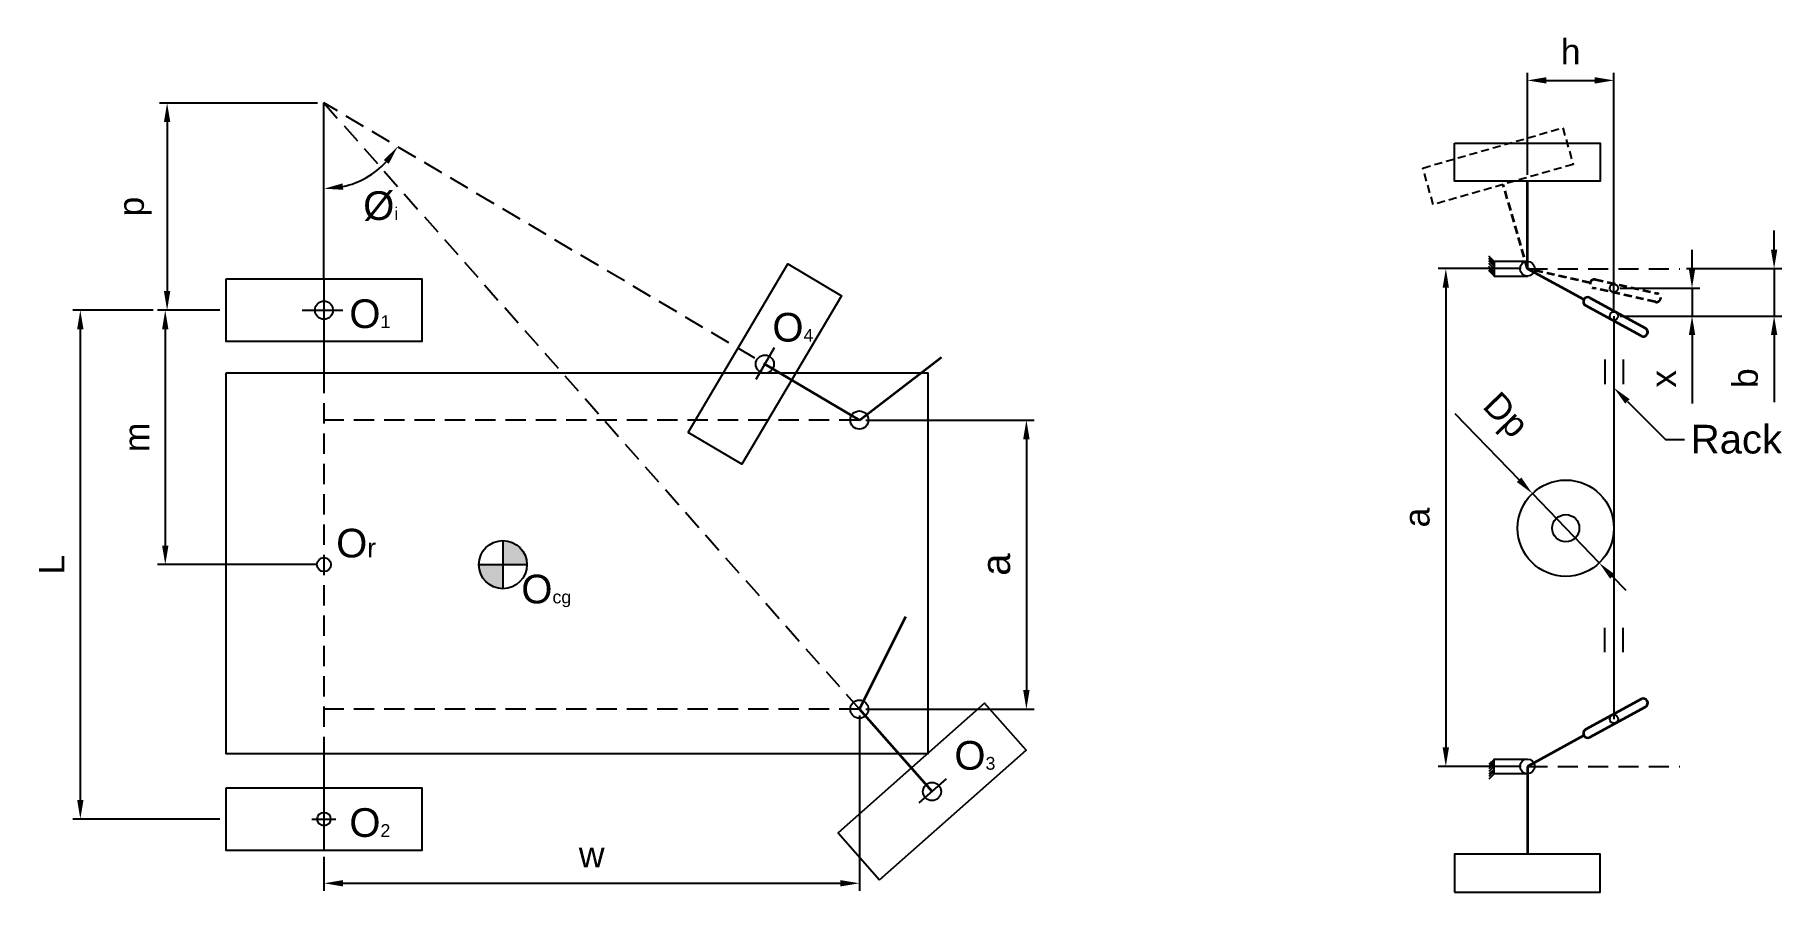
# Model space of a CAD drawing. Header units: millimetres. Extents: x 873 to 3617, y 1129 to 2474.
import ezdxf
from ezdxf import colors
from ezdxf.entities.mleader import LeaderData, LeaderLine
from ezdxf.math import Vec2, Vec3

# ---------------------------------------------------------------- set-up
doc = ezdxf.new("R2010")
doc.units = ezdxf.units.MM
doc.linetypes.add('DASHED', pattern=[19.05, 12.7, -6.35])
doc.styles.get("Standard").update_dxf_attribs({"font": 'arial.ttf'})
doc.dimstyles.new('ISO-25', dxfattribs={"dimtxt": 2.5, "dimasz": 2.5, "dimexe": 1.25, "dimexo": 0.625, "dimtad": 1, "dimtxsty": 'Standard', "dimcen": 2.5, "dimadec": 0, "dimazin": 0, "dimtfac": 1, "dimtmove": 0, "dimatfit": 3, "dimfxl": 1, "dimarcsym": 0})

# ---------------------------------------------------------------- blocks, each defined once
blk = doc.blocks.new('*D1')
at = {"color": 0, "lineweight": -2, "transparency": 16777216}
for p, q in [((1316.9, 2367.2), (1068.6, 2367.2)), ((1080.6, 2337.2), (1080.6, 2072)), ((1163.3, 2042), (1068.6, 2042))]:
    blk.add_line(p, q, dxfattribs=at)
at = {"color": 0, "transparency": 16777216}
for points in [[(1075.6, 2337.2), (1085.6, 2337.2), (1080.6, 2367.2)], [(1075.6, 2072), (1085.6, 2072), (1080.6, 2042)]]:
    blk.add_solid(points, dxfattribs=at)
at = {"layer": 'Defpoints', "color": 0, "transparency": 16777216}
for p in [(1326.9, 2367.2), (1080.6, 2042), (1173.3, 2042)]:
    blk.add_point(p, dxfattribs=at)
at = {"color": 0, "transparency": 16777216, "insert": (1030.1, 2204.6), "char_height": 40, "attachment_point": 5, "rotation": 90}
blk.add_mtext('p', dxfattribs=at)
blk = doc.blocks.new('*D2')
at = {"color": 0, "lineweight": -2, "transparency": 16777216}
for p, q in [((1163.3, 2042), (1065.7, 2042)), ((1077.7, 2012), (1077.7, 1672.7)), ((1316.9, 1642.7), (1065.7, 1642.7))]:
    blk.add_line(p, q, dxfattribs=at)
at = {"color": 0, "transparency": 16777216}
for points in [[(1072.7, 2012), (1082.7, 2012), (1077.7, 2042)], [(1072.7, 1672.7), (1082.7, 1672.7), (1077.7, 1642.7)]]:
    blk.add_solid(points, dxfattribs=at)
at = {"layer": 'Defpoints', "color": 0, "transparency": 16777216}
for p in [(1173.3, 2042), (1077.7, 1642.7), (1326.9, 1642.7)]:
    blk.add_point(p, dxfattribs=at)
at = {"color": 0, "transparency": 16777216, "insert": (1032.7, 1842.4), "char_height": 40, "attachment_point": 5, "rotation": 90}
blk.add_mtext('m', dxfattribs=at)
blk = doc.blocks.new('*D3')
at = {"color": 0, "lineweight": -2, "transparency": 16777216}
for p, q in [((2167.8, 1405.8), (2167.8, 1130.6)), ((1326.9, 1184.2), (1326.9, 1130.6)), ((1356.9, 1142.6), (2137.8, 1142.6))]:
    blk.add_line(p, q, dxfattribs=at)
at = {"color": 0, "transparency": 16777216}
for points in [[(1356.9, 1147.6), (1356.9, 1137.6), (1326.9, 1142.6)], [(2137.8, 1147.6), (2137.8, 1137.6), (2167.8, 1142.6)]]:
    blk.add_solid(points, dxfattribs=at)
at = {"layer": 'Defpoints', "color": 0, "transparency": 16777216}
for p in [(2167.8, 1415.8), (1326.9, 1194.2), (2167.8, 1142.6)]:
    blk.add_point(p, dxfattribs=at)
at = {"color": 0, "transparency": 16777216, "insert": (1747.4, 1187.6), "char_height": 40, "attachment_point": 5}
blk.add_mtext('w', dxfattribs=at)
blk = doc.blocks.new('*D4')
at = {"color": 0, "lineweight": -2, "transparency": 16777216}
for p, q in [((2177.8, 1869.6), (2442.1, 1869.6)), ((2430.1, 1839.6), (2430.1, 1445.8)), ((2177.8, 1415.8), (2442.1, 1415.8))]:
    blk.add_line(p, q, dxfattribs=at)
at = {"color": 0, "transparency": 16777216}
for points in [[(2425.1, 1839.6), (2435.1, 1839.6), (2430.1, 1869.6)], [(2425.1, 1445.8), (2435.1, 1445.8), (2430.1, 1415.8)]]:
    blk.add_solid(points, dxfattribs=at)
at = {"layer": 'Defpoints', "color": 0, "transparency": 16777216}
for p in [(2167.8, 1869.6), (2167.8, 1415.8), (2430.1, 1415.8)]:
    blk.add_point(p, dxfattribs=at)
at = {"color": 0, "transparency": 16777216, "insert": (2382.3, 1642.7), "char_height": 40, "attachment_point": 5, "rotation": 90}
blk.add_mtext('{\\H1.125x;a}', dxfattribs=at)
blk = doc.blocks.new('*D5')
at = {"color": 0, "lineweight": -2, "transparency": 16777216}
for p, q in [((3103.2, 1880.1), (3203.9, 1775.8)), ((3329.7, 1645.5), (3224.7, 1754.3)), ((3350.5, 1623.9), (3371.4, 1602.4))]:
    blk.add_line(p, q, dxfattribs=at)
at = {"color": 0, "transparency": 16777216}
for points in [[(3207.5, 1779.3), (3200.3, 1772.4), (3224.7, 1754.3)], [(3354.1, 1627.4), (3346.9, 1620.5), (3329.7, 1645.5)]]:
    blk.add_solid(points, dxfattribs=at)
at = {"layer": 'Defpoints', "color": 0, "transparency": 16777216}
for p in [(3224.7, 1754.3), (3329.7, 1645.5)]:
    blk.add_point(p, dxfattribs=at)
at = {"color": 0, "transparency": 16777216, "insert": (3179.5, 1873.9), "char_height": 40, "attachment_point": 5, "rotation": 313.9966}
blk.add_mtext('Dp', dxfattribs=at)
blk = doc.blocks.new('*D6')
at = {"color": 0, "lineweight": -2, "transparency": 16777216}
blk.add_arc((1326.9, 2367.2), 134.6, 282.7998, 316.5828, dxfattribs=at)
at = {"color": 0, "transparency": 16777216}
for points in [[(1420.7, 2277.7), (1428.7, 2271.7), (1442.7, 2298.7)], [(1357.3, 2231), (1356.2, 2241), (1326.9, 2232.7)]]:
    blk.add_solid(points, dxfattribs=at)
at = {"layer": 'Defpoints', "color": 0, "transparency": 16777216}
for p in [(1326.9, 2367.2), (1326.9, 2367.2), (1372.5, 2240.6), (1326.9, 2091.2), (2167.8, 1869.6)]:
    blk.add_point(p, dxfattribs=at)
blk = doc.blocks.new('*D8')
at = {"color": 0, "lineweight": -2, "transparency": 16777216}
for p, q in [((3216.9, 2254.7), (3216.9, 2414.7)), ((3352.8, 2042.9), (3352.8, 2414.7)), ((3246.9, 2402.7), (3322.8, 2402.7))]:
    blk.add_line(p, q, dxfattribs=at)
at = {"color": 0, "transparency": 16777216}
for points in [[(3246.9, 2407.7), (3246.9, 2397.7), (3216.9, 2402.7)], [(3322.8, 2407.7), (3322.8, 2397.7), (3352.8, 2402.7)]]:
    blk.add_solid(points, dxfattribs=at)
at = {"layer": 'Defpoints', "color": 0, "transparency": 16777216}
for p in [(3352.8, 2402.7), (3216.9, 2244.7), (3352.8, 2032.9)]:
    blk.add_point(p, dxfattribs=at)
at = {"color": 0, "transparency": 16777216, "insert": (3284.9, 2447.7), "char_height": 40, "attachment_point": 5}
blk.add_mtext('h', dxfattribs=at)
blk = doc.blocks.new('*D9')
at = {"color": 0, "lineweight": -2, "transparency": 16777216}
for p, q in [((3604.4, 2137.2), (3604.4, 2167.2)), ((3466.6, 2107.2), (3616.4, 2107.2)), ((3604.4, 2107.2), (3604.4, 2032.9)), ((3362.8, 2032.9), (3616.4, 2032.9)), ((3604.4, 2002.9), (3604.4, 1897.8))]:
    blk.add_line(p, q, dxfattribs=at)
at = {"color": 0, "transparency": 16777216}
for points in [[(3599.4, 2137.2), (3609.4, 2137.2), (3604.4, 2107.2)], [(3599.4, 2002.9), (3609.4, 2002.9), (3604.4, 2032.9)]]:
    blk.add_solid(points, dxfattribs=at)
at = {"layer": 'Defpoints', "color": 0, "transparency": 16777216}
for p in [(3456.6, 2107.2), (3352.8, 2032.9), (3604.4, 2032.9)]:
    blk.add_point(p, dxfattribs=at)
at = {"color": 0, "transparency": 16777216, "insert": (3559.1, 1935.3), "char_height": 40, "attachment_point": 5, "rotation": 90}
blk.add_mtext('b', dxfattribs=at)
blk = doc.blocks.new('*D10')
at = {"color": 0, "lineweight": -2, "transparency": 16777216}
for p, q in [((3475.5, 2106.6), (3475.5, 2136.6)), ((3362.8, 2076.6), (3487.5, 2076.6)), ((3475.5, 2076.6), (3475.5, 2032.9)), ((3362.8, 2032.9), (3487.5, 2032.9)), ((3475.5, 2002.9), (3475.5, 1895.8))]:
    blk.add_line(p, q, dxfattribs=at)
at = {"color": 0, "transparency": 16777216}
for points in [[(3470.5, 2106.6), (3480.5, 2106.6), (3475.5, 2076.6)], [(3470.5, 2002.9), (3480.5, 2002.9), (3475.5, 2032.9)]]:
    blk.add_solid(points, dxfattribs=at)
at = {"layer": 'Defpoints', "color": 0, "transparency": 16777216}
for p in [(3352.8, 2076.6), (3352.8, 2032.9), (3475.5, 2032.9)]:
    blk.add_point(p, dxfattribs=at)
at = {"color": 0, "transparency": 16777216, "insert": (3430.5, 1934.3), "char_height": 40, "attachment_point": 5, "rotation": 90}
blk.add_mtext('x', dxfattribs=at)
blk = doc.blocks.new('*D11')
at = {"color": 0, "lineweight": -2, "transparency": 16777216}
for p, q in [((1058.6, 2042), (932.3, 2042)), ((944.3, 2012), (944.3, 1273.4)), ((1163.3, 1243.4), (932.3, 1243.4))]:
    blk.add_line(p, q, dxfattribs=at)
at = {"color": 0, "transparency": 16777216}
for points in [[(939.3, 2012), (949.3, 2012), (944.3, 2042)], [(939.3, 1273.4), (949.3, 1273.4), (944.3, 1243.4)]]:
    blk.add_solid(points, dxfattribs=at)
at = {"layer": 'Defpoints', "color": 0, "transparency": 16777216}
for p in [(1068.6, 2042), (944.3, 1243.4), (1173.3, 1243.4)]:
    blk.add_point(p, dxfattribs=at)
at = {"color": 0, "transparency": 16777216, "insert": (899.3, 1642.7), "char_height": 40, "attachment_point": 5, "rotation": 90}
blk.add_mtext('L', dxfattribs=at)
blk = doc.blocks.new('*D12')
at = {"color": 0, "lineweight": -2, "transparency": 16777216}
for p, q in [((3206.9, 2107.2), (3076.8, 2107.2)), ((3088.8, 2077.2), (3088.8, 1356)), ((3206.9, 1326), (3076.8, 1326))]:
    blk.add_line(p, q, dxfattribs=at)
at = {"color": 0, "transparency": 16777216}
for points in [[(3083.8, 2077.2), (3093.8, 2077.2), (3088.8, 2107.2)], [(3083.8, 1356), (3093.8, 1356), (3088.8, 1326)]]:
    blk.add_solid(points, dxfattribs=at)
at = {"layer": 'Defpoints', "color": 0, "transparency": 16777216}
for p in [(3216.9, 2107.2), (3088.8, 1326), (3216.9, 1326)]:
    blk.add_point(p, dxfattribs=at)
at = {"color": 0, "transparency": 16777216, "insert": (3043.5, 1716.6), "char_height": 40, "attachment_point": 5, "rotation": 90}
blk.add_mtext('a', dxfattribs=at)

msp = doc.modelspace()

# ---------------------------------------------------------------- hatches: boundary and pattern name
h = msp.add_hatch(color=256)
h.paths.add_polyline_path([(1607.995, 1680.447), (1607.995, 1642.704), (1645.739, 1642.704, 0.41421356)])
h.paths.add_polyline_path([(1607.995, 1642.704), (1570.252, 1642.704, 0.41421356), (1607.995, 1604.96)])

# ---------------------------------------------------------------- linework, layer by layer
for p, q in [((1326.915, 2091.161), (1326.915, 2367.222)), ((3164.739, 2118.662), (3156.172, 2126.977)), ((3164.739, 2114.831), (3156.172, 2123.146)), ((3164.739, 2111.247), (3156.172, 2119.562)), ((3164.739, 2107.031), (3156.172, 2115.346)), ((1326.915, 2091.161), (1326.915, 1943.723)), ((3164.739, 2102.394), (3156.172, 2110.709)), ((3164.739, 2099.232), (3156.172, 2107.547)), ((3164.739, 2096.07), (3156.172, 2104.385)), ((1292.546, 2042.015), (1356.424, 2042.015)), ((3352.783, 2032.889), (3352.783, 1400.285)), ((2005.555, 1934.01), (2034.748, 1983.338)), ((3338.444, 1964.485), (3338.444, 1925.965)), ((3367.122, 1964.485), (3367.122, 1925.965)), ((1607.995, 1680.447), (1607.995, 1604.96)), ((1570.252, 1642.704), (1645.739, 1642.704)), ((3338.444, 1505.102), (3338.444, 1543.621)), ((3367.122, 1505.102), (3367.122, 1543.621)), ((1326.915, 1345.78), (1326.915, 1194.247)), ((3164.739, 1337.105), (3156.172, 1328.79)), ((3164.739, 1333.943), (3156.172, 1325.628)), ((3164.739, 1330.781), (3156.172, 1322.466)), ((3164.739, 1326.143), (3156.172, 1317.828)), ((3164.739, 1321.927), (3156.172, 1313.612)), ((3164.739, 1318.343), (3156.172, 1310.028)), ((2261.613, 1268.621), (2304.562, 1306.58)), ((3164.739, 1314.512), (3156.172, 1306.197)), ((1307.757, 1243.393), (1345.56, 1243.393))]:
    msp.add_line(p, q)
at = {"linetype": 'DASHED', "ltscale": 2.5}
for p, q in [((2167.791, 1869.585), (1326.915, 2367.222)), ((1326.915, 2367.222), (2167.791, 1415.823)), ((3216.925, 2107.152), (3456.598, 2107.152)), ((1326.915, 1943.723), (1326.915, 1345.78)), ((2167.791, 1869.585), (1326.915, 1869.585)), ((2167.791, 1415.823), (1326.915, 1415.823)), ((3216.925, 1326.023), (3456.598, 1326.023))]:
    msp.add_line(p, q, dxfattribs=at)
at = {"linetype": 'DASHED', "lineweight": 35}
for p, q in [((3216.925, 2107.152), (3179.008, 2239.384)), ((3315.52, 2085.002), (3216.925, 2107.152))]:
    msp.add_line(p, q, dxfattribs=at)
at = {"lineweight": 35}
for p, q in [((3216.925, 2107.152), (3216.925, 2244.713)), ((3305.595, 2058.683), (3216.925, 2107.152)), ((2019.4, 1957.404), (2167.791, 1869.585)), ((2167.791, 1869.585), (2296.788, 1968.444)), ((2167.791, 1415.823), (2240.591, 1561.128)), ((2281.982, 1286.623), (2167.791, 1415.823)), ((3305.595, 1374.491), (3216.925, 1326.023)), ((3216.925, 1326.023), (3216.925, 1188.462))]:
    msp.add_line(p, q, dxfattribs=at)
at = {"linetype": 'DASHED'}
msp.add_lwpolyline([(3052.717, 2265.173), (3272.442, 2328.179), (3288.871, 2270.887), (3069.145, 2207.881)], close=True, dxfattribs=at)
for points in [[(3102.635, 2304.314), (3331.216, 2304.314), (3331.216, 2244.713), (3102.635, 2244.713)], [(1898.849, 1850.201), (2055.362, 2114.667), (2139.951, 2064.606), (1983.438, 1800.141)], [(1173.261, 2091.161), (1480.569, 2091.161), (1480.569, 1992.869), (1173.261, 1992.869)], [(1173.261, 1943.723), (2275.473, 1943.723), (2275.473, 1345.78), (1173.261, 1345.78)], [(2199.397, 1148.042), (2429.66, 1351.555), (2364.566, 1425.204), (2134.304, 1221.691)], [(1173.261, 1292.539), (1480.569, 1292.539), (1480.569, 1194.247), (1173.261, 1194.247)], [(3102.635, 1128.86), (3331.216, 1128.86), (3331.216, 1188.462), (3102.635, 1188.462)]]:
    msp.add_lwpolyline(points, close=True)
for points in [[(3216.925, 2118.662), (3164.739, 2118.662), (3164.739, 2095.641), (3216.925, 2095.641)], [(3216.925, 1314.512), (3164.739, 1314.512), (3164.739, 1337.533), (3216.925, 1337.533)]]:
    msp.add_lwpolyline(points)
at = {"linetype": 'DASHED', "lineweight": 35}
for points in [[(3323.724, 2090.195), (3420.997, 2068.342)], [(3417.987, 2054.945), (3320.714, 2076.798)]]:
    msp.add_lwpolyline(points, dxfattribs=at)
at = {"lineweight": 35}
for points in [[(3314.912, 2061.414), (3402.394, 2013.595)], [(3395.808, 2001.547), (3308.326, 2049.366)], [(3395.808, 1431.628), (3308.326, 1383.809)], [(3314.912, 1371.76), (3402.394, 1419.579)]]:
    msp.add_lwpolyline(points, dxfattribs=at)
for centre, radius in [((3216.925, 2107.152), 11.511), ((3352.783, 2076.63), 6.466), ((1326.915, 2042.015), 14.296), ((3352.783, 2032.889), 6.466), ((2019.4, 1957.404), 14.296), ((2167.791, 1869.585), 14.296), ((3277.204, 1699.888), 75.579), ((3277.204, 1699.888), 21.271), ((1607.995, 1642.704), 37.743), ((1326.915, 1642.704), 10.959), ((2167.791, 1415.823), 14.296), ((2167.791, 1415.823), 14.296), ((3352.783, 1400.285), 6.466), ((3216.925, 1326.023), 11.511), ((2281.982, 1286.623), 14.296), ((1326.915, 1243.393), 10.506)]:
    msp.add_circle(centre, radius)
at = {"linetype": 'DASHED', "lineweight": 35}
for centre, start, end in [((3322.219, 2083.497), 77.338222, 257.338222), ((3419.492, 2061.643), 257.338222, 77.338222)]:
    msp.add_arc(centre, 6.866, start, end, dxfattribs=at)
at = {"lineweight": 35}
for centre, start, end in [((3311.619, 2055.39), 61.338032, 241.338032), ((3399.101, 2007.571), 241.338032, 61.338032), ((3399.101, 1425.603), 298.661968, 118.661968), ((3311.619, 1377.784), 118.661968, 298.661968)]:
    msp.add_arc(centre, 6.866, start, end, dxfattribs=at)

# ---------------------------------------------------------------- texts
at = {"attachment_point": 1}
for s, width, insert, char_height in [('%%C{\\H0.44445x;i}', 208.06273, (1388.563, 2228.65), 45), ('{\\H1.5x;O\\H0.44445x;1}', 70.09828, (1366.807, 2059.03), 30), ('{\\H1.5x;O\\H0.44445x;4}', 70.09828, (2031.179, 2037.763), 30), ('{\\H1.5x;O}r', 70.09828, (1346.121, 1699.001), 30), ('{\\H1.5x;O\\H0.44445x;cg}', 70.09828, (1636.905, 1626.903), 30), ('{\\H1.5x;O\\H0.44445x;3}', 70.09828, (2316.997, 1365.851), 30), ('{\\H1.5x;O\\H0.44445x;2}', 70.09828, (1366.807, 1260.408), 30)]:
    msp.add_mtext_dynamic_manual_height_columns(s, width=width, gutter_width=12.5, heights=[0], dxfattribs=dict(at, insert=insert, char_height=char_height))

# ---------------------------------------------------------------- dimensions: what is measured, and where the dimension line sits
for base, p1, p2, text, picture, middle in [((3352.783, 2402.73), (3216.925, 2244.713), (3352.783, 2032.889), 'h', '*D8', (3284.854, 2447.73)), ((2167.791, 1142.595), (1326.915, 1194.247), (2167.791, 1415.823), 'w', '*D3', (1747.353, 1187.595))]:
    dim = msp.add_linear_dim(base=base, p1=p1, p2=p2, text=text, dimstyle='ISO-25', override={"dimtxt": 40, "dimasz": 30, "dimexe": 12, "dimexo": 10, "dimgap": 25})
    dim.commit()
    dim.dimension.update_dxf_attribs({"geometry": picture, "text_midpoint": middle})
for base, p1, p2, text, picture, middle in [((1080.603, 2042.015), (1326.915, 2367.222), (1173.261, 2042.015), 'p', '*D1', (1030.05, 2204.618)), ((3604.396, 2032.889), (3456.598, 2107.152), (3352.783, 2032.889), 'b', '*D9', (3559.068, 1935.324)), ((3475.453, 2032.889), (3352.783, 2076.63), (3352.783, 2032.889), 'x', '*D10', (3430.453, 1934.329)), ((3088.838, 1326.023), (3216.925, 2107.152), (3216.925, 1326.023), 'a', '*D12', (3043.511, 1716.587)), ((1077.702, 1642.704), (1173.261, 2042.015), (1326.915, 1642.704), 'm', '*D2', (1032.702, 1842.359))]:
    dim = msp.add_linear_dim(base=base, p1=p1, p2=p2, angle=90, text=text, dimstyle='ISO-25', override={"dimtxt": 40, "dimasz": 30, "dimexe": 12, "dimexo": 10, "dimgap": 25})
    dim.commit()
    dim.dimension.update_dxf_attribs({"geometry": picture, "text_midpoint": middle})
dim = msp.add_angular_dim_2l(base=(1372.486, 2240.604), line1=((1326.915, 2091.161), (1326.915, 2367.222)), line2=((2167.791, 1869.585), (1326.915, 2367.222)), text=' ', dimstyle='ISO-25', override={"dimtxt": 40, "dimasz": 30, "dimexe": 12, "dimexo": 10, "dimgap": 25})
dim.commit()
dim.dimension.update_dxf_attribs({"geometry": '*D6', "text_midpoint": (2302.119, 1266.6)})
for base, p1, p2, text, picture, middle in [((944.287, 1243.393), (1068.603, 2042.015), (1173.261, 1243.393), 'L', '*D11', (944.287, 1642.704)), ((2430.129, 1415.823), (2167.791, 1869.585), (2167.791, 1415.823), '{\\H1.125x;a}', '*D4', (2430.129, 1642.704))]:
    dim = msp.add_linear_dim(base=base, p1=p1, p2=p2, angle=90, text=text, dimstyle='ISO-25', override={"dimtxt": 40, "dimasz": 30, "dimexe": 12, "dimexo": 10, "dimgap": 25})
    dim.commit()
    dim.dimension.update_dxf_attribs({"geometry": picture, "text_midpoint": middle, "dimtype": 160})
dim = msp.add_diameter_dim_2p(p1=(3329.702, 1645.518), p2=(3224.705, 1754.258), text='Dp', dimstyle='ISO-25', override={"dimtxt": 40, "dimasz": 30, "dimexe": 12, "dimexo": 10, "dimgap": 25})
dim.commit()
dim.dimension.update_dxf_attribs({"geometry": '*D5', "text_midpoint": (3179.494, 1873.858)})

# ---------------------------------------------------------------- leaders
ml = msp.add_multileader_mtext('Standard')
ml.set_content('Rack', color=256)
ml.set_leader_properties()
ml.build(insert=Vec2(0, 0))
ml.multileader.update_dxf_attribs({"dogleg_length": 30, "arrow_head_size": 30})
ctx = ml.context
ctx.base_point, ctx.char_height, ctx.arrow_head_size, ctx.landing_gap_size, ctx.plane_origin = Vec3(3463.581, 1839.262), 45, 30, 10, Vec3(3352.783, 1920.191)
notes = []
notes.append((ctx, [(0, (1, 1, 0), (3433.581, 1839.262), (1, 0), 30, [(0, [(3352.783, 1920.191)], 0, [])])]))
ctx.mtext.insert, ctx.mtext.flow_direction = Vec3(3473.581, 1862.131), 5
for ctx, leaders in notes:
    for number, flags, end, landing, length, lines in leaders:
        leader = LeaderData()
        leader.index, (leader.has_last_leader_line, leader.has_dogleg_vector, leader.attachment_direction) = number, flags
        leader.last_leader_point, leader.dogleg_vector, leader.dogleg_length = Vec3(end), Vec3(landing), length
        for number, points, colour, breaks in lines:
            line = LeaderLine()
            line.index, line.vertices, line.color, line.breaks = number, Vec3.list(points), colors.encode_raw_color(colour), breaks
            leader.lines.append(line)
        ctx.leaders.append(leader)

doc.saveas('drawing.dxf')
